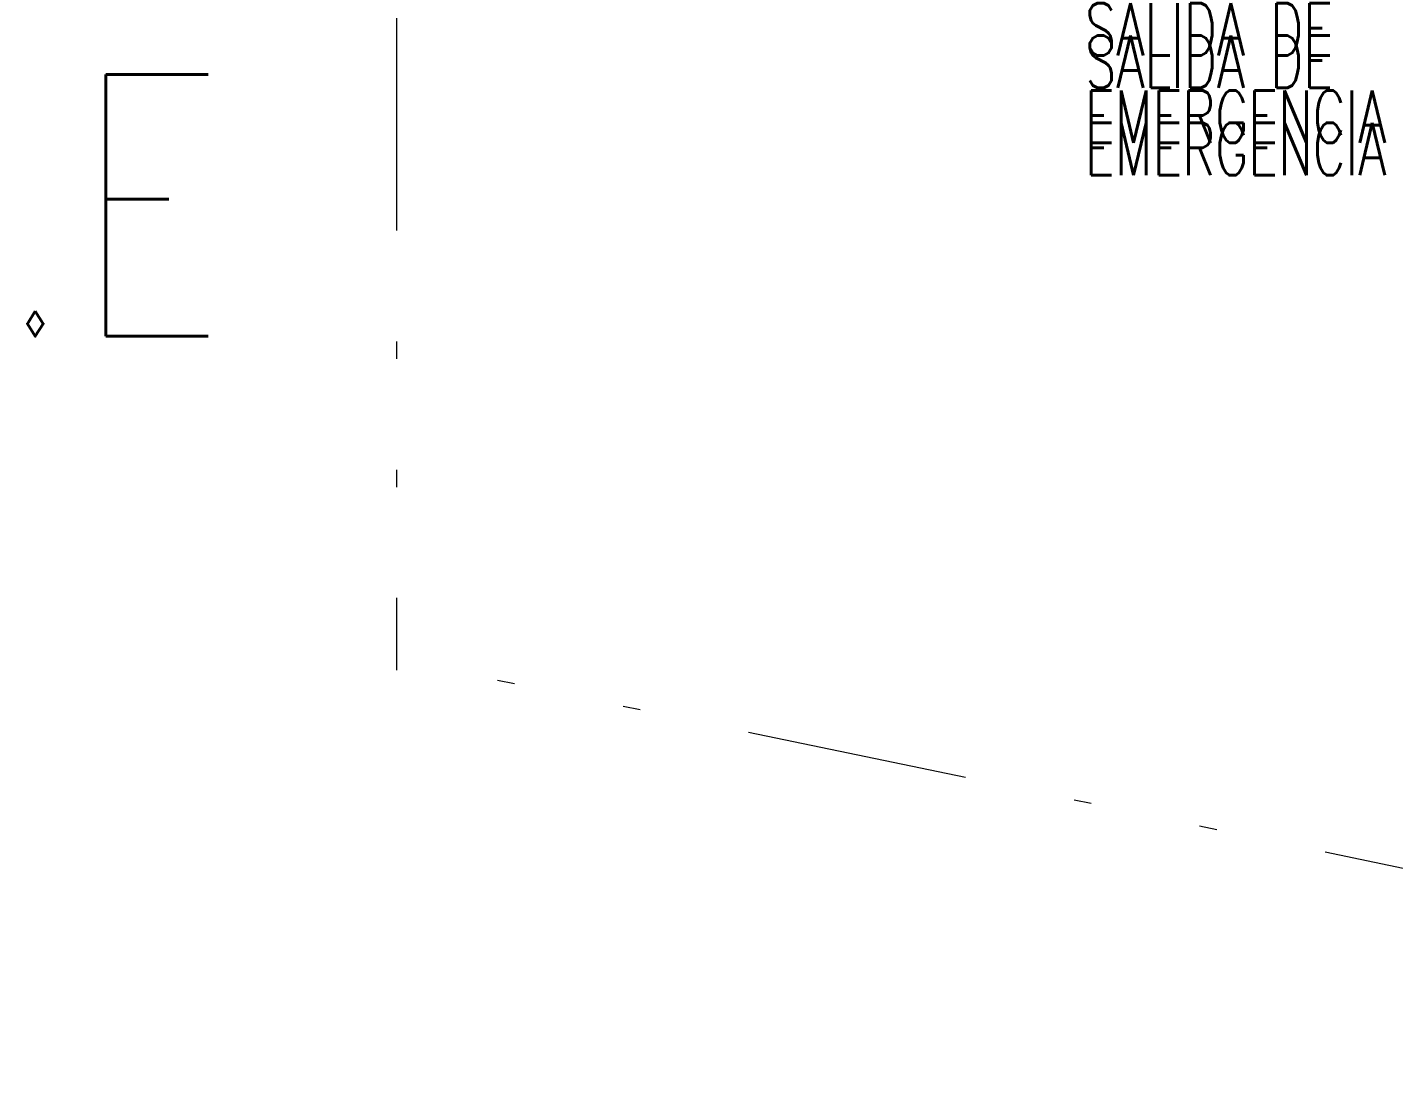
# Model space of a CAD drawing. Header units: millimetres. Extents: x 2828 to 3406, y 849 to 1266.
# Drawn here: x 2897.14 to 2904.97, y 1078.66 to 1084.65 of the extents above; entities that cross this region are included whole.
import ezdxf

# ---------------------------------------------------------------- set-up
doc = ezdxf.new("R2010")
doc.units = ezdxf.units.MM
doc.linetypes.add('DIVIDE2', pattern=[15.875, 6.35, -3.175, 0, -3.175, 0, -3.175])
for name, color, linetype, lineweight in [('arq tex', 31, 'Continuous', 5), ('equip tx', 220, 'Continuous', 5), ('gral texto', 70, 'Continuous', 5), ('LM', 3, 'DIVIDE2', 9)]:
    doc.layers.add(name, color=color, linetype=linetype, lineweight=lineweight)
doc.styles.add('250-cts', font='romans.shx', dxfattribs={"width": 0.7, "height": 0.25})

msp = doc.modelspace()

# ---------------------------------------------------------------- linework, layer by layer
at = {"layer": 'LM', "ltscale": 0.2}
for p, q in [((2899.2525, 1256.8767, -0.0303), (2899.2525, 1080.9632, -0.0303)), ((2948.7784, 1070.7455), (2899.2775, 1081.0198))]:
    msp.add_line(p, q, dxfattribs=at)

# ---------------------------------------------------------------- texts
at = {"layer": 'arq tex', "insert": (2903.1988, 1084.5991), "char_height": 0.3, "attachment_point": 1, "style": '250-cts'}
msp.add_mtext_dynamic_manual_height_columns('SALIDA DE \\PEMERGENCIA', width=7.765117, gutter_width=12.5, heights=[0], dxfattribs=at)
at = {"layer": 'equip tx', "insert": (2903.1988, 1084.7848), "char_height": 0.3, "attachment_point": 1, "style": '250-cts'}
msp.add_mtext_dynamic_manual_height_columns('SALIDA DE \\PEMERGENCIA', width=7.765117, gutter_width=12.5, heights=[0], dxfattribs=at)
at = {"layer": 'gral texto', "insert": (2897.2273, 1083.6265), "char_height": 1.5, "attachment_point": 5, "style": '250-cts'}
msp.add_mtext_dynamic_manual_height_columns('{\\Fromans|c0;L.E}', width=53.275319, gutter_width=10, heights=[0], dxfattribs=at)

doc.saveas('drawing.dxf')
